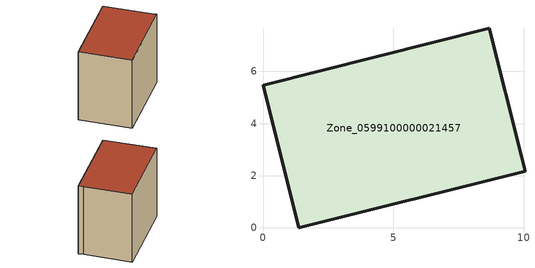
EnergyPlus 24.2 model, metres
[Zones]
Zone_0599100000021457
 floor ground (C_G): 10.05,2.17 1.36,0 0,5.46 8.68,7.66 9.92,2.7 z0
 wall outside (C_F): 1.36,0 10.05,2.17 9.92,2.7 8.68,7.66 0,5.46 1.36,0 z0:8.1
 roof outside (C_R): 0,5.46 1.36,0 10.05,2.17 9.92,2.7 8.68,7.66 z8.1
[BUILDING]
Pand.0599100000021457: North Axis=0; Terrain=City; Loads Convergence Tolerance Value=0.04; Temperature Convergence Tolerance Value=0.4; Solar Distribution=FullExterior; Maximum Number of Warmup Days=25; Minimum Number of Warmup Days=1
[Site:Location]
Rotterdam.The.Hague.AP_ZH_NLD Design_Conditions: Latitude=51.96; Longitude=4.45; Time Zone=1; Elevation=-4.5
[SITE:GROUNDTEMPERATURE:BUILDINGSURFACE]
18, 18, 18, 18, 18, 18, 18, 18, 18, 18, 18, 18
[MATERIAL] Thermal Absorptance=0.9; Solar Absorptance=0.7; Visible Absorptance=0.7
Name | Roughness | Thickness | Conductivity | Density | Specific Heat
G.TC.1975-1991 | MediumSmooth | 0.15 | 0.288461 | 540 | 1210
F.TC.1975-1991 | Rough | 0.3 | 0.230769 | 1920 | 840
R.TC.1975-1991 | MediumRough | 0.2 | 0.153846 | 1500 | 1000
[CONSTRUCTION]
C_G: G.TC.1975-1991
C_F: F.TC.1975-1991
C_R: R.TC.1975-1991
[ZONE]
Zone_0599100000021457: Type=1; Multiplier=1; Ceiling Height=Autocalculate; Volume=Autocalculate; Floor Area=autocalculate; Part of Total Floor Area=Yes
[ZONEINFILTRATION:DESIGNFLOWRATE]
Infil_Zone_0599100000021457: Zone or ZoneList or Space or SpaceList=Zone_0599100000021457; Schedule=AlwaysOn; Design Flow Rate Calculation Method=Flow/Area; Flow Rate per Floor Area=0.003; Constant Term Coefficient=1; Temperature Term Coefficient=0; Velocity Term Coefficient=0; Velocity Squared Term Coefficient=0
[HVACTEMPLATE:ZONE:IDEALLOADSAIRSYSTEM]
Zone_0599100000021457: Maximum Heating Supply Air Temperature=50; Minimum Cooling Supply Air Temperature=13; Maximum Heating Supply Air Humidity Ratio=0.0156; Minimum Cooling Supply Air Humidity Ratio=0.0077; Heating Limit=NoLimit; Cooling Limit=NoLimit; Dehumidification Control Type=ConstantSensibleHeatRatio; Cooling Sensible Heat Ratio=0.7; Dehumidification Setpoint=60; Humidification Control Type=None; Humidification Setpoint=30; Outdoor Air Method=None; Outdoor Air Flow Rate per Person=0.00944; Outdoor Air Flow Rate per Zone Floor Area=0; Outdoor Air Flow Rate per Zone=0; Demand Controlled Ventilation Type=None; Outdoor Air Economizer Type=NoEconomizer; Heat Recovery Type=None; Sensible Heat Recovery Effectiveness=0.7; Latent Heat Recovery Effectiveness=0.65
[ZONECONTROL:THERMOSTAT]
ThermostatControl_Zone_0599100000021457: Zone or ZoneList=Zone_0599100000021457; Control Type Schedule=DualSetpointControlType; Control 1=Thermostat_Zone_0599100000021457; Temperature Difference Between Cutout And Setpoint=0
[THERMOSTATSETPOINT:DUALSETPOINT]
Thermostat_Zone_0599100000021457: Heating Setpoint Temperature Schedule=HeatingSetpoint_Zone_0599100000021457; Cooling Setpoint Temperature Schedule=CoolingSetpoint_Zone_0599100000021457
[SCHEDULE:COMPACT]
HeatingSetpoint_Zone_0599100000021457: Through: 12/31, For: AllDays, Until: 24:00, 21
CoolingSetpoint_Zone_0599100000021457: Through: 12/31, For: AllDays, Until: 24:00, 24
DualSetpointControlType: Through: 12/31, For: AllDays, Until: 24:00, 4
AlwaysOn: Through: 12/31, For: AllDays, Until: 24:00, 1
